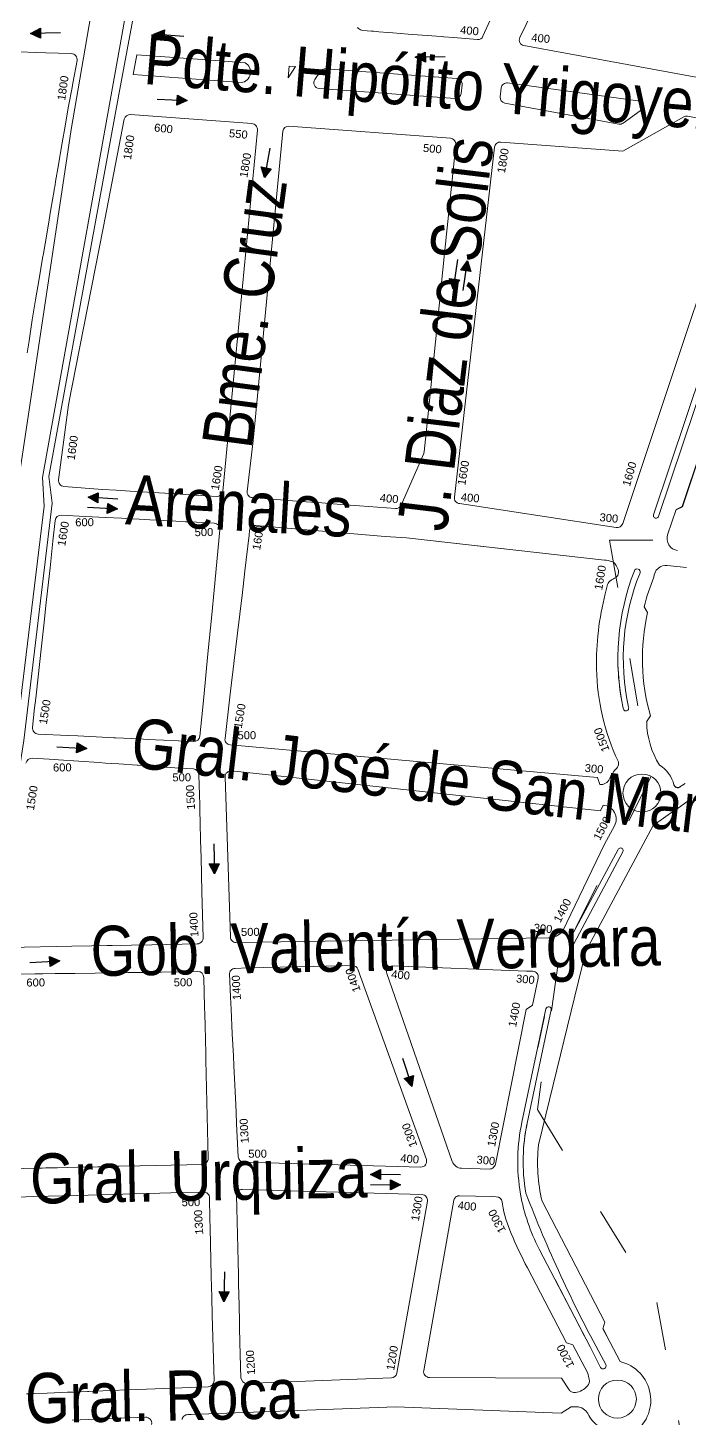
# Model space of a CAD drawing. Header units: millimetres. Extents: x 11558 to 23675, y 49449 to 61482.
# Drawn here: x 20671 to 21002, y 54809 to 55505 of the extents above; entities that cross this region are included whole.
import ezdxf

# ---------------------------------------------------------------- set-up
doc = ezdxf.new("R2010")
doc.units = ezdxf.units.MM
doc.linetypes.add('ACAD_ISO03W100', pattern=[30, 12, -18])
for name, color, linetype in [('0. plano base - nombres calles', 22, 'Continuous'), ('0. Plano Base - PLANO', 254, 'Continuous'), ('0. Plano base - sentido calles', 253, 'Continuous'), ('0.BARRIOS - DIVISIÓN', 12, 'ACAD_ISO03W100'), ('7. puesta en valor CC la lucila', 212, 'Continuous'), ('numeración', 7, 'Continuous')]:
    doc.layers.add(name, color=color, linetype=linetype)
for name, color, linetype, true_color in [('Linea 168 REGRESO', 7, 'Continuous', 0x330000), ('Linea 29 IDA', 7, 'Continuous', 0xc7c700), ('Linea 29 REGRESO', 7, 'Continuous', 0x004285)]:
    doc.layers.add(name, color=color, linetype=linetype, true_color=true_color)
doc.layers.get('7. puesta en valor CC la lucila').off()
doc.styles.get("Standard").update_dxf_attribs({"font": 'arial.ttf'})

# ---------------------------------------------------------------- blocks, each defined once
blk = doc.blocks.new('MANZANAS')
at = {"layer": '0. Plano Base - PLANO', "color": 0, "linetype": 'Continuous', "lineweight": 5}
for p, q in [((5640302.11, 6179862, 0.55), (5640273.85, 6180041.67, 0.55)), ((5640276.51, 6180042.09, 0.55), (5640304.78, 6179862.42, 0.55)), ((5640312.91, 6179872.2, 0.55), (5640287.25, 6180035.28, 0.55)), ((5640287.39, 6180035.37, 0.55), (5640313.06, 6179872.17, 0.55)), ((5640310.91, 6179869.46, 0.55), (5640312.91, 6179872.2, 0.55)), ((5640312.97, 6179856.35, 0.55), (5640310.91, 6179869.46, 0.55)), ((5640313.06, 6179872.17, 0.55), (5640311.07, 6179869.42, 0.55)), ((5640319.91, 6179842.67, 0.54), (5640328.99, 6179846.18, 0.54)), ((5640322.05, 6179817.18, 0.54), (5640319.15, 6179818.91, 0.54)), ((5640347.11, 6179772.01, 0.54), (5640346.8, 6179768.54, 0.54)), ((5640378.06, 6179749.96, 0.54), (5640376.2, 6179746.7, 0.54)), ((5640383.71, 6179743.54, 0.54), (5640380.13, 6179736.45, 0.54)), ((5640373.64, 6179724, 0.54), (5640380, 6179736.52, 0.54)), ((5640380.13, 6179736.45, 0.54), (5640380, 6179736.52, 0.54)), ((5640372.72, 6179652.82, 0.54), (5640373.64, 6179724, 0.54)), ((5640356.52, 6179715, 0.54), (5640356.39, 6179704.48, 0.54)), ((5640362.88, 6179653.68, 0.54), (5640363.55, 6179705.36, 0.54)), ((5640366.25, 6179705.33, 0.54), (5640365.58, 6179653.64, 0.54)), ((5640396.36, 6179555.91, 0.54), (5640372.72, 6179652.82, 0.54)), ((5640383.69, 6179562.23, 0.54), (5640368.29, 6179617.98, 0.54)), ((5640373.58, 6179598.81, 0.54), (5640369.32, 6179614.24, 0.54)), ((5640370.89, 6179618.7, 0.54), (5640386.29, 6179562.95, 0.54)), ((5640466.72, 6179492.51, 0.54), (5640410.91, 6179531.78, 0.54)), ((5640465.85, 6179478.16, 0.54), (5640420.68, 6179509.82, 0.54)), ((5640447.79, 6179490.81, 0.54), (5640434.69, 6179500, 0.54)), ((5640460.89, 6179481.63, 0.54), (5640447.79, 6179490.81, 0.54)), ((5640467.31, 6179489.16, 0.54), (5640466.72, 6179492.51, 0.54)), ((5640470.68, 6179486.8, 0.54), (5640467.31, 6179489.16, 0.54)), ((5640467.44, 6179489.25, 0.54), (5640470.76, 6179486.92, 0.54)), ((5640470.76, 6179486.92, 0.54), (5640470.68, 6179486.8, 0.54)), ((5640470.68, 6179486.8, 0.54), (5640482.45, 6179478.55, 0.54)), ((5640465.85, 6179478.16, 0.54), (5640475.11, 6179471.49, 0.54)), ((5640476.83, 6179473.94, 0.54), (5640472.73, 6179476.81, 0.54))]:
    blk.add_line(p, q, dxfattribs=at)
for points in [[(5640228.91, 6180068.54), (5640136.48, 6180040.22, -0.495778), (5640132.86, 6180042.82), (5640129.03, 6180184.23), (5640123.75, 6180203.38), (5640112.76, 6180230.34), (5640109.91, 6180237.24, -0.422951), (5640111.5, 6180240.93), (5640207.33, 6180277.26), (5640226.74, 6180226.57), (5640203.23, 6180217.51), (5640230.98, 6180071.97, -0.382656)], [(5640274.5, 6179952.51), (5640258.66, 6180053.16, 0.456233), (5640254.82, 6180055.56), (5640225.34, 6180046.53, 0.086791), (5640224.48, 6180046.1, 0.086791), (5640223.82, 6180045.39), (5640204.66, 6180016.2), (5640148.5, 6179992.13, 0.193743), (5640146.91, 6179990.54, 0.193743), (5640146.87, 6179988.3), (5640209.69, 6179823.93, 0.194004), (5640211.22, 6179822.29, 0.194004), (5640213.46, 6179822.16), (5640288.48, 6179847.62, 0.364915), (5640290.48, 6179850.93)], [(5640196.68, 6180027.29), (5640141.26, 6180010.31, -0.394522), (5640137.82, 6180011.99), (5640136.2, 6180016.23, -0.42037), (5640137.87, 6180019.87), (5640199.68, 6180042.02, -0.678259), (5640203.12, 6180038.12), (5640198.35, 6180028.7, -0.20385)], [(5640118.19, 6180000.9), (5640055.43, 6179974.01, -0.576424), (5640051.54, 6179976.91), (5640052.13, 6179981.94, -0.268694), (5640053.81, 6179984.19), (5640114.37, 6180010.14, -0.422635), (5640118.07, 6180008.6), (5640119.69, 6180004.51, -0.405842)], [(5640219.97, 6179560.19), (5640221.53, 6179557.51), (5640225.68, 6179550.38), (5640228.63, 6179545.32), (5640234.86, 6179534.62), (5640240.45, 6179525.01), (5640242.95, 6179520.72), (5640247.75, 6179512.48), (5640251.15, 6179506.64), (5640252.56, 6179504.23), (5640257.21, 6179496.23), (5640257.55, 6179495.65), (5640265.85, 6179481.41, 0.392075), (5640269.49, 6179480.3), (5640349.28, 6179518.96, 0.528371), (5640349.96, 6179523.53), (5640275.71, 6179592.16, 0.322605), (5640272.46, 6179592.56), (5640267.91, 6179590.06), (5640265.78, 6179588.89), (5640255.54, 6179583.27), (5640245.87, 6179577.96), (5640240.76, 6179575.15), (5640226.47, 6179567.31), (5640221.1, 6179564.32, 0.419782)], [(5640394.02, 6179521.23), (5640393.3, 6179522.24, 0.36528), (5640389.55, 6179523.19), (5640387.33, 6179522.11), (5640373.05, 6179515.2, 0.179702), (5640371.71, 6179513.79, 0.179702), (5640371.6, 6179511.85), (5640397.37, 6179429.38, 0.221206), (5640399.07, 6179427.5, 0.221206), (5640401.6, 6179427.6), (5640460.33, 6179457.66), (5640466.43, 6179454.28, 0.127157), (5640467.89, 6179453.91, 0.162772), (5640469.84, 6179454.56, 0.172395), (5640473.6, 6179460.25, 0.233598), (5640472.86, 6179463.6, 0.018547), (5640470.85, 6179465.92), (5640457.65, 6179475.17), (5640454.31, 6179474.58), (5640419.78, 6179498.78, -0.01872), (5640404.64, 6179510.26, -0.057312)], [(5640275.16, 6179467.77), (5640356.13, 6179507, -0.458367), (5640360.02, 6179505.32), (5640386.08, 6179421.91, -0.35288), (5640384.79, 6179418.64), (5640321.31, 6179382.58), (5640319.76, 6179382.59), (5640318.07, 6179383.76), (5640309.44, 6179399.39), (5640305.83, 6179405.94), (5640304.46, 6179408.44), (5640300.47, 6179415.69), (5640295.27, 6179425.12), (5640293.16, 6179428.96), (5640289.89, 6179434.9), (5640277, 6179458.31), (5640273.92, 6179463.9, -0.429571)]]:
    blk.add_lwpolyline(points, format="xyb", close=True, dxfattribs=at)
for points in [[(5640116.18, 6180034.92, -0.315585), (5640114.47, 6180032.19), (5640103.38, 6180027.51), (5640098.91, 6180025.62), (5640098.73, 6180025.54), (5640097.75, 6180025.13), (5640082.44, 6180018.66), (5640075.38, 6180015.68), (5640073.01, 6180014.68), (5640068.94, 6180012.96), (5640066.48, 6180011.92), (5640065.56, 6180011.54), (5640061.56, 6180009.85), (5640060.93, 6180009.73), (5640060.33, 6180009.61), (5640059.71, 6180009.6), (5640059.1, 6180009.71), (5640058.49, 6180009.82)], [(5640179.42, 6179853.3), (5640185.85, 6179837.02, -0.077419), (5640186.05, 6179836.12), (5640187.94, 6179808.02, -0.318869), (5640186.25, 6179805.26), (5640169.66, 6179798.19), (5640161, 6179794.49), (5640152.25, 6179790.76), (5640142.61, 6179786.64), (5640138.73, 6179784.99), (5640120.15, 6179777.06, -0.426019), (5640116.44, 6179778.64), (5640107.89, 6179801.13), (5640104.97, 6179808.81), (5640049.34, 6179946.66, -0.407983), (5640050.83, 6179950.28), (5640125.2, 6179982.15, -0.422635), (5640129.18, 6179980.49), (5640148.64, 6179931.21), (5640169.2, 6179879.17), (5640179.42, 6179853.3)], [(5640017.26, 6179775.96), (5640015.26, 6179782.72), (5640014.53, 6179785.22), (5639991.84, 6179862.18), (5639976.17, 6179915.41, -0.3799), (5639977.87, 6179919.01), (5640033.71, 6179942.94, -0.420397), (5640037.68, 6179941.31), (5640096.36, 6179795.98), (5640105.55, 6179773.21, -0.404178), (5640103.99, 6179769.35), (5640087.56, 6179762.05), (5640082.95, 6179760), (5640082.88, 6179759.97), (5640064.47, 6179751.79), (5640058.11, 6179748.96), (5640051.88, 6179746.19), (5640034.06, 6179738.59, -0.431493), (5640030.06, 6179740.33), (5640017.26, 6179775.96)], [(5639909.68, 6179919.01), (5639925.99, 6179926.84), (5639937.5, 6179932.38, -0.459843), (5639941.67, 6179930.54), (5639945, 6179919.58), (5639945.63, 6179917.48), (5639948.4, 6179908.38), (5639952, 6179896.96), (5639952.32, 6179895.98), (5639953.15, 6179893.39), (5639954.92, 6179887.87), (5639955.6, 6179885.77), (5639955.84, 6179885.03), (5639956.13, 6179884.11), (5639956.8, 6179882.02), (5639958.04, 6179878.18), (5639959.45, 6179873.79), (5639960.04, 6179871.97), (5639960.54, 6179870.39), (5639961.27, 6179868.13), (5639961.43, 6179867.64), (5639964.35, 6179858.54), (5639966.97, 6179850.39), (5639969.69, 6179841.93), (5639971.23, 6179837.14), (5639971.93, 6179834.98), (5639975.15, 6179824.94), (5639978.39, 6179814.87), (5639981.5, 6179805.19), (5639985.01, 6179795.11), (5639986, 6179792.26), (5639987, 6179789.38)], [(5640197.92, 6179794.78), (5640290.75, 6179830.56, -0.047506), (5640294.49, 6179831.61, -0.181829), (5640296.69, 6179831.2, -0.044472), (5640299.04, 6179829.49, -0.220182), (5640300.22, 6179826.83, -0.128461), (5640299.84, 6179825.45, -0.010267), (5640298.41, 6179823.1, 0.174631), (5640297.8, 6179820.42), (5640298.91, 6179815.73, 0.066479), (5640312.33, 6179780.53, 0.106027), (5640343.25, 6179744.42, -0.115969), (5640344.05, 6179743.46, -0.035018), (5640344.25, 6179742.95, -0.162596), (5640344.25, 6179741.17, 0.05745), (5640343.55, 6179737.95, 0.035946), (5640343.47, 6179734.65, -0.145784), (5640342.76, 6179731.8, -0.167769), (5640340.52, 6179729.9), (5640337.89, 6179732.43), (5640269.67, 6179704.37), (5640167.28, 6179662.27, -0.42281), (5640163.6, 6179663.87), (5640156.18, 6179683.53), (5640152.68, 6179692.79), (5640151.79, 6179695.15), (5640149.73, 6179700.6), (5640145.35, 6179712.21), (5640137.63, 6179732.67), (5640137.56, 6179732.85), (5640136.55, 6179735.52), (5640133.74, 6179742.96), (5640127.42, 6179759.72), (5640126.55, 6179761.91, -0.410092), (5640128.07, 6179765.54), (5640188.12, 6179790.52), (5640197.92, 6179794.78), (5640243.57, 6179812.36)], [(5640097.72, 6179631.15), (5640093.07, 6179629.01), (5640079.65, 6179622.85, -0.432139), (5640075.61, 6179624.49), (5640072.06, 6179633.64), (5640070.8, 6179636.89), (5640069.73, 6179639.65), (5640060.83, 6179662.62), (5640056.5, 6179673.8), (5640052.91, 6179683.04), (5640047.62, 6179696.71), (5640046.6, 6179699.33), (5640041.74, 6179711.86), (5640038.01, 6179721.5, -0.397664), (5640039.56, 6179725.32), (5640050.41, 6179730.25), (5640059.69, 6179734.46), (5640066.89, 6179737.74), (5640068.87, 6179738.63), (5640070.29, 6179739.28), (5640071.21, 6179739.7), (5640074.94, 6179741.4), (5640079.78, 6179743.6), (5640089.15, 6179747.85), (5640091.67, 6179749), (5640096.09, 6179751.01), (5640098.42, 6179752.07), (5640109.2, 6179756.97, -0.42732), (5640113.23, 6179755.36), (5640124.56, 6179727.15), (5640129.18, 6179715.67), (5640136.47, 6179697.52), (5640144.57, 6179677.36), (5640148.27, 6179668.16), (5640151.88, 6179659.16, -0.400081), (5640150.35, 6179655.32), (5640136.65, 6179649.02), (5640133.01, 6179647.36), (5640129.38, 6179645.69), (5640125.75, 6179644.02), (5640122.11, 6179642.35), (5640118.47, 6179640.68), (5640114.87, 6179639.02), (5640114.11, 6179638.67), (5640111.51, 6179637.48), (5640097.72, 6179631.15)], [(5640346.8, 6179718.46), (5640173.9, 6179651.01, 0.217521), (5640172.28, 6179649.34, 0.21753), (5640172.48, 6179647.02), (5640211.71, 6179577.09, 0.192205), (5640213.38, 6179575.74, 0.201144), (5640215.46, 6179575.94), (5640353.05, 6179650.06, 0.106271), (5640356.03, 6179652.6, 0.084671), (5640357.85, 6179656.07), (5640357.12, 6179680.27), (5640356.39, 6179704.48), (5640356.52, 6179715, 0.123812), (5640355.74, 6179718.32, 0.126182), (5640353.41, 6179720.91, 0.253366), (5640346.76, 6179721.53), (5640346.8, 6179718.46)], [(5640130.78, 6179631.86), (5640131.28, 6179632.07), (5640139.27, 6179635.57), (5640150.18, 6179640.33), (5640156.54, 6179643.11, -0.387253), (5640160.36, 6179641.81), (5640167.61, 6179628.7), (5640169.09, 6179626.02), (5640171.87, 6179621), (5640176.23, 6179613.11), (5640180.39, 6179605.59), (5640188.7, 6179590.54), (5640199.77, 6179570.52, -0.41606), (5640198.58, 6179566.44), (5640178.67, 6179555.59), (5640169.76, 6179550.74), (5640161.2, 6179546.08), (5640159.08, 6179544.93), (5640152.3, 6179541.23), (5640143.54, 6179536.46), (5640115.77, 6179521.35, -0.458915)], [(5640080.98, 6179607.03, -0.395663), (5640082.6, 6179610.8), (5640092.95, 6179615.33), (5640094.7, 6179616.09), (5640103.92, 6179620.12), (5640113.27, 6179624.21), (5640116.18, 6179625.48), (5640119.12, 6179626.76), (5640122.33, 6179628.16), (5640130.78, 6179631.86)], [(5640350.89, 6179630.22), (5640290.13, 6179601.52, 0.13169), (5640289.18, 6179600.72, 0.102897), (5640288.65, 6179599.48, 0.141414), (5640288.77, 6179598.13, 0.102897), (5640289.5, 6179597), (5640361.91, 6179528.66, 0.311399), (5640367.52, 6179527.79), (5640380.13, 6179533.9, 0.184475), (5640381.49, 6179535.34, 0.162779), (5640381.63, 6179537.4), (5640359.56, 6179613.14), (5640361.42, 6179616.42), (5640357.71, 6179629.83, 0.109591), (5640357.15, 6179630.9, 0.109591), (5640356.18, 6179631.63, 0.109591), (5640354.99, 6179631.88, 0.109591), (5640353.81, 6179631.61), (5640350.89, 6179630.22)], [(5640119.41, 6179508.07), (5640133.42, 6179515.61), (5640136.94, 6179517.51), (5640142.46, 6179520.48), (5640147.95, 6179523.43), (5640151.12, 6179525.14), (5640159.96, 6179529.9), (5640164.83, 6179532.52), (5640168.83, 6179534.68), (5640174.42, 6179537.69), (5640177.79, 6179539.5), (5640178.05, 6179539.64), (5640181.26, 6179541.37), (5640205.2, 6179554.26, -0.411389), (5640209.25, 6179553.06), (5640216.45, 6179540), (5640218.24, 6179536.76), (5640220.88, 6179531.95), (5640227.58, 6179519.79), (5640229.25, 6179516.75), (5640252.87, 6179473.87, -0.414618), (5640251.69, 6179469.79), (5640224.27, 6179454.74), (5640215.15, 6179449.73), (5640214, 6179449.1), (5640206.32, 6179444.88), (5640205.87, 6179444.64), (5640197.01, 6179439.77), (5640188.1, 6179434.88), (5640188.08, 6179434.87), (5640184.49, 6179432.9), (5640183.1, 6179432.13), (5640181.39, 6179431.2), (5640180.27, 6179430.58), (5640180.25, 6179430.57), (5640179.29, 6179430.04), (5640178.62, 6179429.68), (5640161.97, 6179420.54)], [(5640156.19, 6179400.56), (5640184.26, 6179416.65), (5640202.99, 6179426.99), (5640233.48, 6179443.82), (5640239.41, 6179447.12), (5640249.1, 6179452.51), (5640258.52, 6179457.75, -0.416848), (5640262.61, 6179456.56), (5640267.72, 6179447.17), (5640269.78, 6179443.38), (5640281.35, 6179422.21), (5640286.54, 6179412.86), (5640290.85, 6179405.09), (5640306.72, 6179376.51, -0.410945), (5640305.58, 6179372.45), (5640270.98, 6179352.73), (5640262.71, 6179348.02), (5640253.66, 6179342.86), (5640253.53, 6179342.79), (5640253.04, 6179342.51), (5640247.13, 6179339.14), (5640244.45, 6179337.61), (5640238.63, 6179334.3), (5640235.57, 6179332.55), (5640230.14, 6179329.45), (5640227.59, 6179328.01), (5640226.59, 6179327.43)], [(5640252.87, 6179326.28), (5640284.74, 6179344.5, -0.482606), (5640289.1, 6179342.76)]]:
    blk.add_lwpolyline(points, format="xyb", dxfattribs=at)
for points in [[(5640108.52, 6180183.31), (5640116.18, 6180034.92)], [(5640037.09, 6179977.03), (5640040.01, 6179978.28)], [(5640039.32, 6179971.49), (5640037.09, 6179977.03)], [(5640039.32, 6179971.49), (5640040.01, 6179978.28)], [(5639969.73, 6179937.28), (5639966.88, 6179946.95), (5639999.06, 6179960.73), (5640016.82, 6179968.34)], [(5639969.73, 6179937.28), (5640019.55, 6179958.63)]]:
    blk.add_lwpolyline(points, dxfattribs=at)
at = {"layer": '0. Plano Base - PLANO', "color": 0, "linetype": 'Continuous', "lineweight": 5, "elevation": 0.54}
for points in [[(5640468.21, 6179442.18), (5640393.44, 6179406.88), (5640304.29, 6179356.23, -0.000006), (5640302.84, 6179355.41, 0.172309), (5640301.53, 6179353.89, 0.172298), (5640301.47, 6179351.88)], [(5640487.97, 6179444.94, -0.130453), (5640480.1, 6179448.05, 0.141805), (5640477.01, 6179449.2, 0.140304), (5640473.78, 6179448.54, -0.007313), (5640471.16, 6179447.18), (5640468.21, 6179442.18)]]:
    blk.add_lwpolyline(points, format="xyb", dxfattribs=at)
at = {"layer": '0. Plano Base - PLANO', "color": 0, "linetype": 'Continuous', "lineweight": 5}
for centre in [(5640361.13, 6179735.85, 0.54), (5640489.9, 6179461.32, 0.54)]:
    blk.add_circle(centre, 9.5, dxfattribs=at)
for centre, radius, start, end in [((5640016.61, 6179963.05), 5.3, 303.61513, 87.78421), ((5640303.44, 6179862.21, 0.55), 1.35, 188.93988, 8.93988), ((5640318.9, 6179857.29, 0.55), 6, 188.95768, 291.13463), ((5640322.08, 6179837.07, 0.54), 6, 111.15244, 206.83968), ((5640308.06, 6179832.86, 0.54), 1.5, 8.93988, 188.93988), ((5640425.68, 6179845.35, 0.54), 119.79, 186.09813, 219.51982), ((5640422.71, 6179843.56, 0.54), 113.65, 185.28417, 219.77084), ((5640421.77, 6179842.97, 0.54), 105.4, 184.6855, 193.19633), ((5640421.77, 6179842.97, 0.54), 103, 194.50108, 223.54354), ((5640421.84, 6179843.01, 0.54), 115.33, 209.16077, 217.24127), ((5640334.47, 6179769.82, 0.54), 1.37, 210.10108, 49.58619), ((5640383.68, 6179788.46, 0.54), 41.91, 208.37137, 239.63676), ((5640361.12, 6179735.83, 0.54), 16.52, 41.60895, 85.24835), ((5640374.89, 6179748.21, 0.54), 2, 224.90187, 333.15928), ((5640374.89, 6179748.22, 0.54), 1.86, 225.05641, 333.06373), ((5640364.9, 6179705.35, 0.54), 1.35, 359.25471, 179.25471), ((5640364.23, 6179653.66, 0.54), 1.35, 179.25471, 359.25471), ((5640369.59, 6179618.34, 0.54), 1.35, 15.44558, 195.44558), ((5640475.12, 6179587.49, 0.54), 94.85, 195.44568, 206.12204), ((5640475.18, 6179587.51, 0.54), 92.21, 195.44911, 206.08691), ((5640475.18, 6179587.51, 0.54), 92.21, 195.77489, 206.08691), ((5640471.63, 6179584.86, 0.54), 80.65, 201.03463, 221.15781), ((5640475.08, 6179587.47, 0.54), 94.81, 206.12124, 217.39956), ((5640475.08, 6179587.47, 0.54), 92.11, 206.08951, 217.35946), ((5640475.11, 6179587.48, 0.54), 94.84, 217.39473, 234.97529), ((5640840.56, 6180026.04, 0.54), 661.02, 228.42012, 236.18889), ((5640475.97, 6179472.71, 0.54), 1.5, 234.97491, 54.9749), ((5640487.41, 6179459.34, 0.54), 19.84, 329.52806, 104.46133)]:
    blk.add_arc(centre, radius, start, end, dxfattribs=at)

msp = doc.modelspace()

# ---------------------------------------------------------------- hatches: boundary and pattern name
at = {"layer": '0. Plano base - sentido calles', "linetype": 'Continuous', "lineweight": 25, "ltscale": 2, "true_color": 0x1a1a1a}
h = msp.add_hatch(color=250, dxfattribs=at)
h.dxf.hatch_style = 1
h.paths.add_polyline_path([(20672.81, 55501.71), (20677.85, 55499.3), (20677.81, 55501.8)])
h.paths.add_polyline_path([(20672.81, 55501.71), (20677.81, 55501.8), (20677.77, 55504.3)])
h = msp.add_hatch(color=250, dxfattribs=at)
h.dxf.hatch_style = 1
h.paths.add_polyline_path([(20734.53, 55501.38), (20739.31, 55498.48), (20739.52, 55500.97)])
h.paths.add_polyline_path([(20734.53, 55501.38), (20739.52, 55500.97), (20739.72, 55503.47)])
h = msp.add_hatch(color=250, dxfattribs=at)
h.dxf.hatch_style = 1
h.paths.add_polyline_path([(20865.17, 55489.77), (20870.21, 55487.35), (20870.17, 55489.85)])
h.paths.add_polyline_path([(20865.17, 55489.77), (20870.17, 55489.85), (20870.13, 55492.35)])
h = msp.add_hatch(color=250, dxfattribs=at)
h.dxf.hatch_style = 1
h.paths.add_polyline_path([(20751.15, 55468.11), (20746.27, 55470.84), (20746.16, 55468.35)])
h.paths.add_polyline_path([(20751.15, 55468.11), (20746.16, 55468.35), (20746.04, 55465.85)])
h = msp.add_hatch(color=250, dxfattribs=at)
h.dxf.hatch_style = 1
h.paths.add_polyline_path([(20789.76, 55429.6), (20793.12, 55434.06), (20790.67, 55434.52)])
h.paths.add_polyline_path([(20789.76, 55429.6), (20790.67, 55434.52), (20788.21, 55434.97)])
h = msp.add_hatch(color=250, dxfattribs=at)
h.dxf.hatch_style = 1
h.paths.add_polyline_path([(20891.23, 55387.98), (20888.04, 55383.39), (20890.51, 55383.03)])
h.paths.add_polyline_path([(20891.23, 55387.98), (20890.51, 55383.03), (20892.98, 55382.67)])
h = msp.add_hatch(color=250, dxfattribs=at)
h.dxf.hatch_style = 1
h.paths.add_polyline_path([(20884.12, 55373.86), (20887.31, 55378.44), (20884.84, 55378.8)])
h.paths.add_polyline_path([(20884.12, 55373.86), (20884.84, 55378.8), (20882.37, 55379.16)])
h = msp.add_hatch(color=250, dxfattribs=at)
h.dxf.hatch_style = 1
h.paths.add_polyline_path([(20701.57, 55269.8), (20706.42, 55267.02), (20706.56, 55269.52)])
h.paths.add_polyline_path([(20701.57, 55269.8), (20706.56, 55269.52), (20706.7, 55272.01)])
h = msp.add_hatch(color=250, dxfattribs=at)
h.dxf.hatch_style = 1
h.paths.add_polyline_path([(20716.26, 55263.96), (20711.41, 55266.74), (20711.27, 55264.24)])
h.paths.add_polyline_path([(20716.26, 55263.96), (20711.27, 55264.24), (20711.13, 55261.75)])
h = msp.add_hatch(color=250, dxfattribs=at)
h.dxf.hatch_style = 1
h.paths.add_polyline_path([(20700.95, 55144.23), (20696.11, 55147.02), (20695.96, 55144.53)])
h.paths.add_polyline_path([(20700.95, 55144.23), (20695.96, 55144.53), (20695.81, 55142.03)])
h = msp.add_hatch(color=250, dxfattribs=at)
h.dxf.hatch_style = 1
h.paths.add_polyline_path([(20764.79, 55081.55), (20767.17, 55086.61), (20764.67, 55086.55)])
h.paths.add_polyline_path([(20764.79, 55081.55), (20764.67, 55086.55), (20762.18, 55086.5)])
h = msp.add_hatch(color=250, dxfattribs=at)
h.dxf.hatch_style = 1
h.paths.add_polyline_path([(20687.48, 55038.02), (20682.36, 55040.27), (20682.48, 55037.77)])
h.paths.add_polyline_path([(20687.48, 55038.02), (20682.48, 55037.77), (20682.61, 55035.28)])
h = msp.add_hatch(color=250, dxfattribs=at)
h.dxf.hatch_style = 1
h.paths.add_polyline_path([(20863.52, 54975.23), (20864.3, 54980.76), (20861.93, 54979.97)])
h.paths.add_polyline_path([(20863.52, 54975.23), (20861.93, 54979.97), (20859.56, 54979.17)])
h = msp.add_hatch(color=250, dxfattribs=at)
h.dxf.hatch_style = 1
h.paths.add_polyline_path([(20842.79, 54931.23), (20847.77, 54928.69), (20847.79, 54931.19)])
h.paths.add_polyline_path([(20842.79, 54931.23), (20847.79, 54931.19), (20847.82, 54933.69)])
at = {"layer": '0. Plano base - sentido calles', "linetype": 'Continuous', "lineweight": 25, "ltscale": 2}
h = msp.add_hatch(color=1, dxfattribs=at)
h.dxf.hatch_style = 1
h.paths.add_polyline_path([(20857.75, 54926.1), (20852.77, 54928.64), (20852.75, 54926.14)])
h.paths.add_polyline_path([(20857.75, 54926.1), (20852.75, 54926.14), (20852.73, 54923.64)])
at = {"layer": '0. Plano base - sentido calles', "linetype": 'Continuous', "lineweight": 25, "ltscale": 2, "true_color": 0x1a1a1a}
h = msp.add_hatch(color=250, dxfattribs=at)
h.dxf.hatch_style = 1
h.paths.add_polyline_path([(20769.51, 54867.65), (20772.09, 54872.61), (20769.59, 54872.65)])
h.paths.add_polyline_path([(20769.51, 54867.65), (20769.59, 54872.65), (20767.09, 54872.69)])

# ---------------------------------------------------------------- linework, layer by layer
at = {"layer": '0. Plano base - sentido calles', "color": 250, "linetype": 'Continuous', "lineweight": 25, "ltscale": 2, "true_color": 0x1a1a1a}
for points in [[(20687.81, 55501.97), (20672.81, 55501.71), (20677.77, 55504.3), (20677.85, 55499.3), (20672.81, 55501.71)], [(20749.48, 55500.15), (20734.53, 55501.38), (20739.72, 55503.47), (20739.31, 55498.48), (20734.53, 55501.38)], [(20880.17, 55490.02), (20865.17, 55489.77), (20870.13, 55492.35), (20870.21, 55487.35), (20865.17, 55489.77)], [(20736.17, 55468.82), (20751.15, 55468.11), (20746.04, 55465.85), (20746.27, 55470.84), (20751.15, 55468.11)], [(20792.48, 55444.35), (20789.76, 55429.6), (20788.21, 55434.97), (20793.12, 55434.06), (20789.76, 55429.6)], [(20886.28, 55388.7), (20884.12, 55373.86), (20882.37, 55379.16), (20887.31, 55378.44), (20884.12, 55373.86)], [(20889.07, 55373.13), (20891.23, 55387.98), (20892.98, 55382.67), (20888.04, 55383.39), (20891.23, 55387.98)], [(20716.54, 55268.95), (20701.57, 55269.8), (20706.7, 55272.01), (20706.42, 55267.02), (20701.57, 55269.8)], [(20701.28, 55264.81), (20716.26, 55263.96), (20711.13, 55261.75), (20711.41, 55266.74), (20716.26, 55263.96)], [(20685.98, 55145.13), (20700.95, 55144.23), (20695.81, 55142.03), (20696.11, 55147.02), (20700.95, 55144.23)], [(20764.45, 55096.55), (20764.79, 55081.55), (20762.18, 55086.5), (20767.17, 55086.61), (20764.79, 55081.55)], [(20672.5, 55037.28), (20687.48, 55038.02), (20682.61, 55035.28), (20682.36, 55040.27), (20687.48, 55038.02)], [(20858.74, 54989.45), (20863.52, 54975.23), (20859.56, 54979.17), (20864.3, 54980.76), (20863.52, 54975.23)], [(20857.79, 54931.1), (20842.79, 54931.23), (20847.82, 54933.69), (20847.77, 54928.69), (20842.79, 54931.23)], [(20769.75, 54882.65), (20769.51, 54867.65), (20767.09, 54872.69), (20772.09, 54872.61), (20769.51, 54867.65)]]:
    msp.add_lwpolyline(points, dxfattribs=at)
at = {"layer": '0. Plano base - sentido calles', "color": 1, "linetype": 'Continuous', "lineweight": 25, "ltscale": 2}
msp.add_lwpolyline([(20842.75, 54926.23), (20857.75, 54926.1), (20852.73, 54923.64), (20852.77, 54928.64), (20857.75, 54926.1)], dxfattribs=at)
at = {"layer": '0.BARRIOS - DIVISIÓN', "color": 14, "lineweight": 18, "ltscale": 2}
msp.add_lwpolyline([(19746.68, 55789.02), (20681.41, 55821.47), (20969.49, 55832.27), (21125.26, 55821.17), (21114.47, 55758.09), (21322.89, 55728.59), (21320.44, 55711.01), (21200.67, 55727.09), (21190.53, 55654.59), (21096.18, 55669.6), (21092.8, 55612.09), (21063.86, 55614.7), (21028.53, 55491.38), (21081.85, 55474.77), (21073.11, 55453.67), (21082.74, 55444.6), (21044.03, 55248.23), (20962.35, 55248.41), (20982.72, 55129.49), (20936.63, 55036.91), (20926.22, 54963.71), (20985.9, 54867.22), (20999.99, 54790.86)], dxfattribs=at)
at = {"layer": 'Linea 168 REGRESO', "lineweight": 15}
msp.add_lwpolyline([(19714.21, 55126.09), (20665.84, 55151.47), (20679.7, 55265.44), (20678.8, 55279.65), (20718.48, 55500.69), (20748.34, 55670.49), (20773.88, 55830.6), (20800.79, 55985.68), (20825.9, 56150.45)], dxfattribs=at)
at = {"layer": 'Linea 29 IDA', "lineweight": 15}
msp.add_lwpolyline([(21019.98, 56597.26), (20869.64, 56593.55), (20799.67, 56162.85), (20767.05, 55916.18), (20754.35, 55824.42), (20730.16, 55668.86), (20693.21, 55453.62), (20665.68, 55270.22), (20635.65, 55038.02), (20603.52, 54811.51), (20579.12, 54649.56), (20554.5, 54486.06), (20510.44, 54207.18), (20483.1, 53975.77), (20436.04, 53459.58), (20433.08, 53392.34), (20431.06, 53381.34), (20424.24, 53211.15)], dxfattribs=at)
at = {"layer": 'Linea 29 REGRESO', "lineweight": 15}
msp.add_lwpolyline([(20615.85, 54788.05), (20635.63, 54924.9), (20647.8, 55010.72), (20669.48, 55148.14), (20683.64, 55266.79), (20681.97, 55280.14), (20716.98, 55471.18), (20731.86, 55550.84), (20753.96, 55677.72), (20778.22, 55830.43), (20807.91, 55997.79), (20829.77, 56138.47)], dxfattribs=at)

# ---------------------------------------------------------------- block references
at = {"layer": '0. Plano Base - PLANO', "color": 28, "lineweight": 5, "true_color": 0x0d0d0d, "rotation": 332.5463477508169}
msp.add_blockref('MANZANAS', (-7833237.48, -2828296.13), dxfattribs=at)
at = {"layer": '7. puesta en valor CC la lucila', "color": 250, "lineweight": 30, "rotation": 332.5463477508169}
msp.add_blockref('MANZANAS', (-7833237.48, -2828296.13), dxfattribs=at)

# ---------------------------------------------------------------- texts
at = {"layer": '0. plano base - nombres calles', "color": 250, "lineweight": 15, "true_color": 0x1a1a1a, "char_height": 25, "attachment_point": 1}
for s, insert, rotation in [('{\\fArial Narrow|b0|i0|c0|p34;Miguel de Azcuenaga}', (20606.94, 55313.5), 82.3886), ('{\\fArial Narrow|b0|i0|c0|p34;Pdte. Hipólito Yrigoyen}', (20730.94, 55501.43), 355.36083), ('{\\fArial Narrow|b0|i0|c0|p34;J. Diaz de Solis}', (20856.08, 55255.15), 83.16171), ('{\\fArial Narrow|b0|i0|c0|p34;Bme. Cruz}', (20758.43, 55296.81), 82.3886), ('{\\fArial Narrow|b0|i0|c0|p34;Arenales}', (20721.34, 55281.28), 356.73556), ('{\\fArial Narrow|b0|i0|c0|p34;Gral. José de San Martin}', (20725.12, 55159.88), 353.31379), ('{\\fArial Narrow|b0|i0|c0|p34;Gob. Valentín Vergara}', (20702.6, 55055.39), 1.08363), ('{\\fArial Narrow|b0|i0|c0|p34;Gral. Urquiza}', (20672.33, 54941.61), 1.08363), ('{\\fArial Narrow|b0|i0|c0|p34;Gral. Roca}', (20669.86, 54831.85), 1.08363)]:
    msp.add_mtext_dynamic_manual_height_columns(s, width=329.255, gutter_width=12.5, heights=[0], dxfattribs=dict(at, insert=insert, rotation=rotation))
at = {"layer": 'numeración', "color": 251, "true_color": 0x606162, "char_height": 4, "attachment_point": 1}
for s, insert, rotation in [('400', (20887.83, 55505.53), 354.76195), ('400', (20923.43, 55501.71), 354.76195), ('1800', (20686.15, 55468.54), 81.81096), ('600', (20734.88, 55456.7), 354.00734), ('1800', (20719.08, 55438.85, 0.54), 81.81096), ('550', (20772.27, 55453.87), 354.76195), ('1800', (20777.25, 55430.01, 0.54), 80.69846), ('500', (20869.28, 55446.54), 354.76195), ('1800', (20906.05, 55432.26, 0.54), 80.69846), ('1600', (20690.89, 55288.68, 0.54), 81.81096), ('1600', (20886.23, 55276.22, 0.54), 80.69846), ('1600', (20762.94, 55273.72, 0.54), 80.69846), ('1600', (20968.63, 55276.06, 0.54), 73.98748), ('400', (20847.67, 55271.62), 354.76195), ('400', (20888.19, 55272.03), 354.76195), ('300', (20957.53, 55261.89), 354.76195), ('1600', (20686.18, 55245.79, 0.54), 80.69846), ('600', (20695.14, 55259.3), 0.51643), ('500', (20754.84, 55254.37), 0.51643), ('1600', (20783.63, 55243.81, 0.54), 80.69846), ('1600', (20954.66, 55223.84, 0.54), 80.69846), ('1500', (20677.01, 55156.69, 0.54), 80.69846), ('1500', (20774.46, 55154.7, 0.54), 80.69846), ('500', (20776.28, 55152.82), 0.51643), ('1500', (20958.67, 55142.05, 0.54), 110.68712), ('600', (20684.02, 55136.71), 0.51643), ('300', (20950.12, 55136.57), 354.76195), ('500', (20743.72, 55131.77), 0.51643), ('1500', (20670.53, 55113.71, 0.54), 80.69846), ('1500', (20751.08, 55113.52), 93.03025), ('1500', (20953.95, 55099.74, 0.54), 62.60016), ('1400', (20934.12, 55058.64, 0.54), 62.60016), ('1400', (20752.82, 55049.83), 93.03025), ('500', (20778.01, 55054.5), 0.51643), ('300', (20924.59, 55056.69), 354.76195), ('1400', (20774.03, 55018.37), 93.03025), ('1400', (20834.21, 55021.9), 109.73806), ('400', (20853.4, 55033.46), 354.76195), ('300', (20915.78, 55031.3), 354.76195), ('600', (20670.71, 55029.21), 0.51643), ('500', (20744.38, 55029.3), 0.51643), ('1400', (20911.63, 55005.43, 0.54), 79.67609), ('1300', (20777.97, 54946.76), 93.03025), ('1300', (20862.51, 54944.35), 109.73806), ('1300', (20901.13, 54945.61, 0.54), 79.67609), ('500', (20781.67, 54943.62), 0.51643), ('400', (20857.94, 54941.51), 354.76195), ('300', (20896.03, 54940.78), 354.76195), ('500', (20748.32, 54919.39), 0.51643), ('1300', (20863, 54908.39, 0.54), 80.69846), ('1300', (20755.19, 54901.09), 93.03025), ('400', (20886.64, 54917.94), 354.76195), ('1300', (20907.05, 54901.46, 0.54), 116.94784), ('1200', (20781.15, 54830.93), 93.03025), ('1200', (20850.66, 54833.71, 0.54), 80.69846), ('1200', (20941.26, 54833.94, 0.54), 116.94784)]:
    msp.add_mtext_dynamic_manual_height_columns(s, width=16.0314, gutter_width=12.5, heights=[0], dxfattribs=dict(at, insert=insert, rotation=rotation))

doc.saveas('drawing.dxf')
